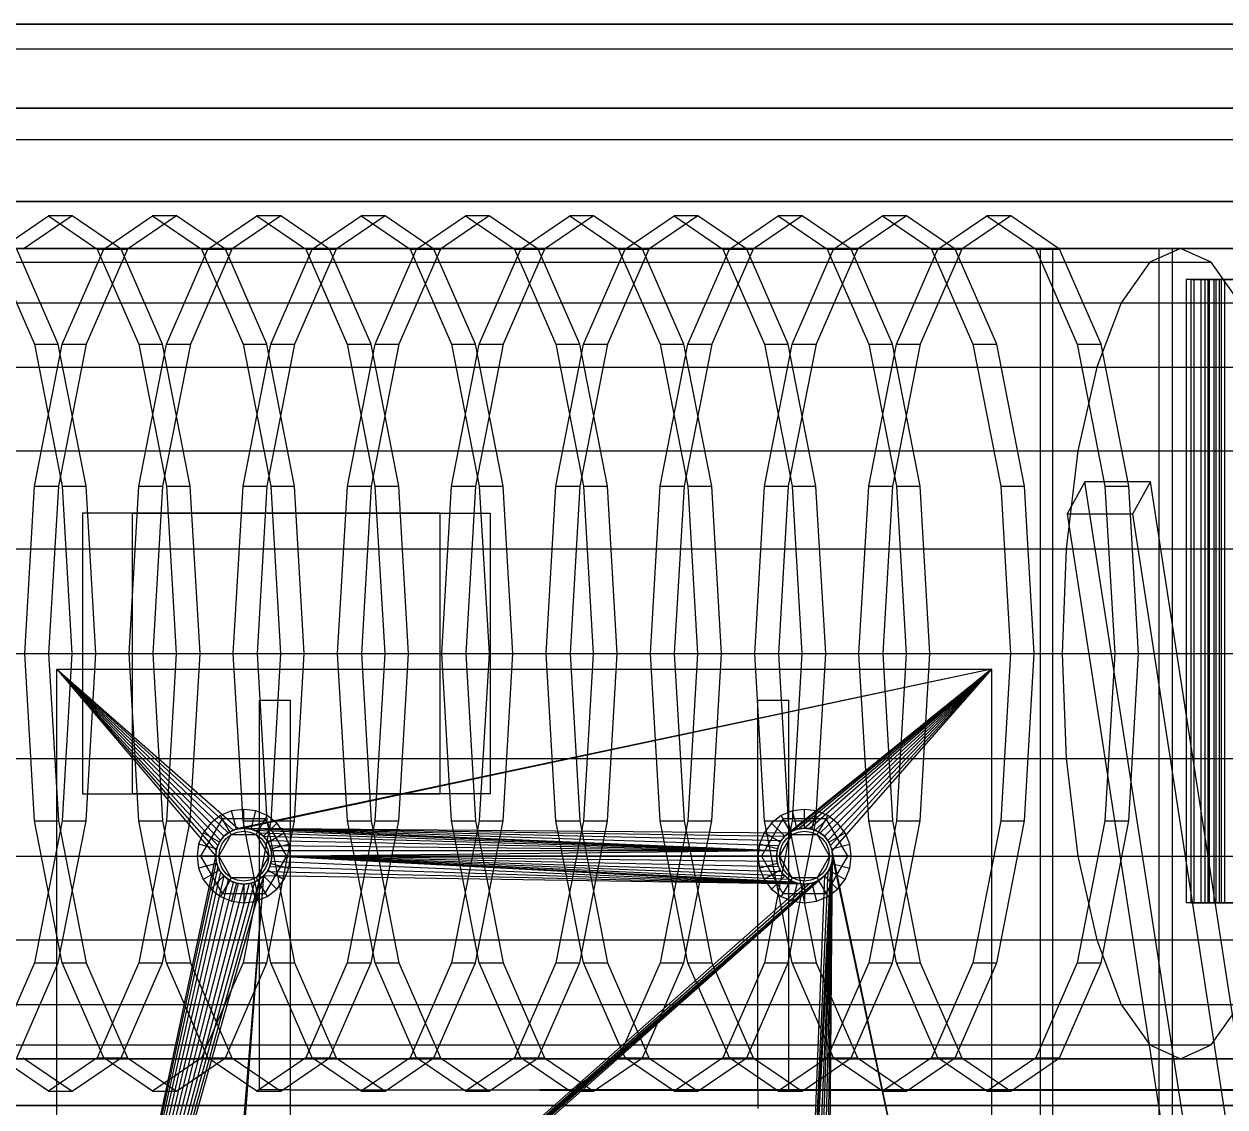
# Model space of a CAD drawing. Header units: millimetres. Extents: x -191664 to 191490, y -197311 to 10263.
# Drawn here: x 24542.7 to 24928.1, y -17515.5 to -17168 of the extents above; entities that cross this region are included whole.
import ezdxf

# ---------------------------------------------------------------- set-up
doc = ezdxf.new("R2010")
doc.units = ezdxf.units.MM
for name, color, linetype, lineweight in [('COTAS_O', 1, 'Continuous', 0), ('COTAS_USUARIO', 1, 'Continuous', 0), ('superior_briquetadora', 7, 'Continuous', 0), ('superior_C02', 7, 'Continuous', 0)]:
    doc.layers.add(name, color=color, linetype=linetype, lineweight=lineweight)
doc.dimstyles.new('PLANTA_100', dxfattribs={"dimtxt": 250, "dimasz": 150, "dimexe": 150, "dimexo": 80, "dimgap": 100, "dimtad": 1, "dimtih": 1, "dimtoh": 1, "dimdec": 1, "dimdsep": 46, "dimcen": 0.09, "dimclrd": 1, "dimclre": 1, "dimclrt": 1, "dimadec": 0, "dimazin": 0, "dimtfac": 1, "dimtdec": 4, "dimtofl": 0, "dimtmove": 0, "dimatfit": 3, "dimfxl": 1, "dimtolj": 1, "dimtzin": 0, "dimarcsym": 0})

# ---------------------------------------------------------------- blocks, each defined once
blk = doc.blocks.new('*D36')
at = {"layer": 'COTAS_O', "color": 1, "lineweight": -2, "transparency": 16777216}
for p, q in [((24708.19, -17510), (25578.19, -17510)), ((25428.19, -19330), (25428.19, -17660)), ((24708.19, -19480), (25578.19, -19480))]:
    blk.add_line(p, q, dxfattribs=at)
at = {"layer": 'COTAS_O', "color": 1, "transparency": 16777216}
for points in [[(25403.19, -17660), (25453.19, -17660), (25428.19, -17510)], [(25403.19, -19330), (25453.19, -19330), (25428.19, -19480)]]:
    blk.add_solid(points, dxfattribs=at)
at = {"layer": 'Defpoints', "color": 0, "transparency": 16777216}
for p in [(24628.19, -17510), (25428.19, -17510), (24628.19, -19480)]:
    blk.add_point(p, dxfattribs=at)
blk = doc.blocks.new('*D102')
at = {"layer": 'COTAS_USUARIO', "color": 1, "lineweight": -2, "transparency": 16777216}
for p, q in [((24128.19, -17650), (24128.19, -17500)), ((25248.19, -17800), (23978.19, -17800)), ((25248.19, -18160), (23978.19, -18160)), ((24128.19, -18310), (24128.19, -18460))]:
    blk.add_line(p, q, dxfattribs=at)
at = {"layer": 'COTAS_USUARIO', "color": 1, "transparency": 16777216}
for points in [[(24103.19, -17650), (24153.19, -17650), (24128.19, -17800)], [(24103.19, -18310), (24153.19, -18310), (24128.19, -18160)]]:
    blk.add_solid(points, dxfattribs=at)
at = {"layer": 'Defpoints', "color": 0, "transparency": 16777216}
for p in [(24128.19, -17800), (25328.19, -17800), (25328.19, -18160)]:
    blk.add_point(p, dxfattribs=at)

msp = doc.modelspace()

# ---------------------------------------------------------------- linework, layer by layer
at = {"layer": 'superior_briquetadora', "color": 9, "true_color": 0xb9c3c2}
for p, q in [((24915.72, -17250), (24915.72, -17450)), ((24920.43, -17250), (24915.72, -17250)), ((24917.22, -17250), (24917.22, -17450)), ((24921.72, -17250), (24917.22, -17250)), ((24917.22, -17250), (24918.19, -17250)), ((24918.19, -17250), (24918.19, -17450)), ((24918.19, -17250), (24923.07, -17250)), ((24920.43, -17250), (24920.43, -17450)), ((24925.16, -17250), (24920.43, -17250)), ((24921.72, -17250), (24921.72, -17450)), ((24926.24, -17250), (24921.72, -17250)), ((24922.68, -17250), (24922.68, -17450)), ((24926.92, -17250), (24922.68, -17250)), ((24922.68, -17250), (24924.6, -17250)), ((24923.07, -17250), (24923.07, -17450)), ((24923.07, -17250), (24927.95, -17250)), ((24924.6, -17250), (24924.6, -17450)), ((24924.6, -17250), (24929.62, -17250)), ((24925.16, -17250), (24925.16, -17450)), ((24929.88, -17250), (24925.16, -17250)), ((24926.24, -17250), (24926.24, -17450)), ((24930.79, -17250), (24926.24, -17250)), ((24926.92, -17250), (24926.92, -17450)), ((24931.2, -17250), (24926.92, -17250)), ((24927.95, -17250), (24927.95, -17450)), ((24927.95, -17250), (24932.81, -17250)), ((24920.43, -17450), (24915.72, -17450)), ((24921.72, -17450), (24917.22, -17450)), ((24917.22, -17450), (24918.19, -17450)), ((24918.19, -17450), (24923.07, -17450)), ((24925.16, -17450), (24920.43, -17450)), ((24926.24, -17450), (24921.72, -17450)), ((24926.92, -17450), (24922.68, -17450)), ((24922.68, -17450), (24924.6, -17450)), ((24923.07, -17450), (24927.95, -17450)), ((24924.6, -17450), (24929.62, -17450)), ((24929.88, -17450), (24925.16, -17450)), ((24930.79, -17450), (24926.24, -17450)), ((24931.2, -17450), (24926.92, -17450)), ((24927.95, -17450), (24932.81, -17450))]:
    msp.add_line(p, q, dxfattribs=at)
at = {"layer": 'superior_briquetadora', "color": 252, "true_color": 0x82929a}
for p, q in [((24553.19, -17675), (24553.19, -17375)), ((24553.19, -17375), (24604.19, -17435)), ((24553.19, -17375), (24604.36, -17433.24)), ((24553.19, -17375), (24604.87, -17431.56)), ((24553.19, -17375), (24605.7, -17430)), ((24553.19, -17375), (24606.82, -17428.64)), ((24553.19, -17375), (24608.19, -17427.52)), ((24553.19, -17375), (24609.74, -17426.69)), ((24553.19, -17375), (24611.43, -17426.17)), ((24553.19, -17375), (24853.19, -17375)), ((24853.19, -17375), (24611.43, -17426.17)), ((24853.19, -17375), (24613.19, -17426)), ((24853.19, -17375), (24788.19, -17427.52)), ((24853.19, -17375), (24789.74, -17426.69)), ((24853.19, -17375), (24791.43, -17426.17)), ((24853.19, -17375), (24793.19, -17426)), ((24853.19, -17375), (24794.94, -17426.17)), ((24853.19, -17375), (24796.63, -17426.69)), ((24853.19, -17375), (24798.19, -17427.52)), ((24853.19, -17375), (24799.55, -17428.64)), ((24853.19, -17375), (24800.67, -17430)), ((24853.19, -17375), (24801.5, -17431.56)), ((24853.19, -17375), (24802.01, -17433.24)), ((24853.19, -17375), (24853.19, -17675)), ((24608.19, -17427.52), (24606.82, -17428.64)), ((24609.74, -17426.69), (24608.19, -17427.52)), ((24611.43, -17426.17), (24609.74, -17426.69)), ((24613.19, -17426), (24611.43, -17426.17)), ((24614.94, -17426.17), (24613.19, -17426)), ((24613.19, -17426), (24784.36, -17433.24)), ((24613.19, -17426), (24784.87, -17431.56)), ((24613.19, -17426), (24785.7, -17430)), ((24613.19, -17426), (24786.82, -17428.64)), ((24613.19, -17426), (24788.19, -17427.52)), ((24616.63, -17426.69), (24614.94, -17426.17)), ((24614.94, -17426.17), (24784.36, -17433.24)), ((24618.19, -17427.52), (24616.63, -17426.69)), ((24616.63, -17426.69), (24784.36, -17433.24)), ((24619.55, -17428.64), (24618.19, -17427.52)), ((24618.19, -17427.52), (24784.36, -17433.24)), ((24788.19, -17427.52), (24786.82, -17428.64)), ((24789.74, -17426.69), (24788.19, -17427.52)), ((24791.43, -17426.17), (24789.74, -17426.69)), ((24793.19, -17426), (24791.43, -17426.17)), ((24794.94, -17426.17), (24793.19, -17426)), ((24796.63, -17426.69), (24794.94, -17426.17)), ((24798.19, -17427.52), (24796.63, -17426.69)), ((24799.55, -17428.64), (24798.19, -17427.52)), ((24604.87, -17431.56), (24604.36, -17433.24)), ((24605.7, -17430), (24604.87, -17431.56)), ((24606.82, -17428.64), (24605.7, -17430)), ((24620.67, -17430), (24619.55, -17428.64)), ((24619.55, -17428.64), (24784.36, -17433.24)), ((24621.5, -17431.56), (24620.67, -17430)), ((24620.67, -17430), (24784.36, -17433.24)), ((24622.01, -17433.24), (24621.5, -17431.56)), ((24621.5, -17431.56), (24784.36, -17433.24)), ((24784.87, -17431.56), (24784.36, -17433.24)), ((24785.7, -17430), (24784.87, -17431.56)), ((24786.82, -17428.64), (24785.7, -17430)), ((24800.67, -17430), (24799.55, -17428.64)), ((24801.5, -17431.56), (24800.67, -17430)), ((24802.01, -17433.24), (24801.5, -17431.56)), ((24553.19, -17675), (24604.19, -17435)), ((24604.36, -17433.24), (24604.19, -17435)), ((24604.19, -17435), (24604.36, -17436.76)), ((24622.19, -17435), (24622.01, -17433.24)), ((24622.01, -17433.24), (24784.36, -17433.24)), ((24622.01, -17436.76), (24622.19, -17435)), ((24622.19, -17435), (24784.36, -17433.24)), ((24784.19, -17435), (24622.19, -17435)), ((24784.36, -17436.76), (24622.19, -17435)), ((24784.87, -17438.44), (24622.19, -17435)), ((24785.7, -17440), (24622.19, -17435)), ((24786.82, -17441.36), (24622.19, -17435)), ((24788.19, -17442.48), (24622.19, -17435)), ((24789.74, -17443.31), (24622.19, -17435)), ((24791.43, -17443.83), (24622.19, -17435)), ((24793.19, -17444), (24622.19, -17435)), ((24784.36, -17433.24), (24784.19, -17435)), ((24784.19, -17435), (24784.36, -17436.76)), ((24802.19, -17435), (24793.19, -17606)), ((24802.19, -17435), (24794.94, -17606.17)), ((24796.63, -17606.69), (24802.19, -17435)), ((24798.19, -17607.52), (24802.19, -17435)), ((24799.55, -17608.64), (24802.19, -17435)), ((24800.67, -17610), (24802.19, -17435)), ((24853.19, -17675), (24802.01, -17433.24)), ((24802.19, -17435), (24802.01, -17433.24)), ((24802.01, -17436.76), (24802.19, -17435)), ((24853.19, -17675), (24802.19, -17435)), ((24604.36, -17436.76), (24553.19, -17675)), ((24604.87, -17438.44), (24553.19, -17675)), ((24604.36, -17436.76), (24604.87, -17438.44)), ((24604.87, -17438.44), (24605.7, -17440)), ((24620.67, -17440), (24621.5, -17438.44)), ((24621.5, -17438.44), (24622.01, -17436.76)), ((24793.19, -17444), (24621.5, -17438.44)), ((24793.19, -17444), (24622.01, -17436.76)), ((24784.36, -17436.76), (24784.87, -17438.44)), ((24784.87, -17438.44), (24785.7, -17440)), ((24802.01, -17436.76), (24793.19, -17606)), ((24801.5, -17438.44), (24793.19, -17606)), ((24800.67, -17440), (24801.5, -17438.44)), ((24801.5, -17438.44), (24802.01, -17436.76)), ((24605.7, -17440), (24553.19, -17675)), ((24606.82, -17441.36), (24553.19, -17675)), ((24619.55, -17441.36), (24553.19, -17675)), ((24608.19, -17442.48), (24553.19, -17675)), ((24618.19, -17442.48), (24553.19, -17675)), ((24609.74, -17443.31), (24553.19, -17675)), ((24616.63, -17443.31), (24553.19, -17675)), ((24605.7, -17440), (24606.82, -17441.36)), ((24619.55, -17441.36), (24605.7, -17610)), ((24606.82, -17441.36), (24608.19, -17442.48)), ((24619.55, -17441.36), (24606.82, -17608.64)), ((24799.55, -17441.36), (24606.82, -17608.64)), ((24798.19, -17442.48), (24606.82, -17608.64)), ((24796.63, -17443.31), (24606.82, -17608.64)), ((24799.55, -17441.36), (24608.19, -17607.52)), ((24608.19, -17442.48), (24609.74, -17443.31)), ((24799.55, -17441.36), (24609.74, -17606.69)), ((24609.74, -17443.31), (24611.43, -17443.83)), ((24799.55, -17441.36), (24611.43, -17606.17)), ((24799.55, -17441.36), (24613.19, -17606)), ((24614.94, -17443.83), (24616.63, -17443.31)), ((24616.63, -17443.31), (24618.19, -17442.48)), ((24618.19, -17442.48), (24619.55, -17441.36)), ((24619.55, -17441.36), (24620.67, -17440)), ((24793.19, -17444), (24619.55, -17441.36)), ((24793.19, -17444), (24620.67, -17440)), ((24785.7, -17440), (24786.82, -17441.36)), ((24786.82, -17441.36), (24788.19, -17442.48)), ((24788.19, -17442.48), (24789.74, -17443.31)), ((24789.74, -17443.31), (24791.43, -17443.83)), ((24800.67, -17440), (24793.19, -17606)), ((24799.55, -17441.36), (24793.19, -17606)), ((24794.94, -17443.83), (24796.63, -17443.31)), ((24796.63, -17443.31), (24798.19, -17442.48)), ((24798.19, -17442.48), (24799.55, -17441.36)), ((24799.55, -17441.36), (24800.67, -17440)), ((24611.43, -17443.83), (24553.19, -17675)), ((24614.94, -17443.83), (24553.19, -17675)), ((24613.19, -17444), (24553.19, -17675)), ((24794.94, -17443.83), (24606.82, -17608.64)), ((24793.19, -17444), (24606.82, -17608.64)), ((24611.43, -17443.83), (24613.19, -17444)), ((24613.19, -17444), (24614.94, -17443.83)), ((24791.43, -17443.83), (24793.19, -17444)), ((24793.19, -17444), (24794.94, -17443.83))]:
    msp.add_line(p, q, dxfattribs=at)
at = {"layer": 'superior_briquetadora', "color": 8, "true_color": 0x71848d}
for p, q in [((24618.19, -17510), (24618.19, -17385)), ((24618.19, -17385), (24628.19, -17385)), ((24628.19, -17510), (24628.19, -17385)), ((24778.19, -17510), (24778.19, -17385)), ((24778.19, -17385), (24788.19, -17385)), ((24788.19, -17510), (24788.19, -17385)), ((24628.19, -17510), (24618.19, -17510)), ((24788.19, -17510), (24778.19, -17510))]:
    msp.add_line(p, q, dxfattribs=at)
at = {"layer": 'superior_briquetadora', "color": 252, "true_color": 0x8ba19a}
for p, q in [((24613.19, -17420), (24609.3, -17420.51)), ((24617.07, -17420.51), (24613.19, -17420)), ((24613.19, -17426), (24613.19, -17420)), ((24793.19, -17420), (24789.3, -17420.51)), ((24797.07, -17420.51), (24793.19, -17420)), ((24793.19, -17426), (24793.19, -17420)), ((24606.26, -17423.01), (24599.34, -17435)), ((24605.69, -17422.01), (24602.58, -17424.39)), ((24609.3, -17420.51), (24605.69, -17422.01)), ((24608.69, -17427.21), (24605.69, -17422.01)), ((24620.11, -17423.01), (24606.26, -17423.01)), ((24609.19, -17428.07), (24606.26, -17423.01)), ((24610.86, -17426.31), (24609.3, -17420.51)), ((24615.52, -17426.31), (24617.07, -17420.51)), ((24620.69, -17422.01), (24617.07, -17420.51)), ((24617.19, -17428.07), (24620.11, -17423.01)), ((24617.69, -17427.21), (24620.69, -17422.01)), ((24627.04, -17435), (24620.11, -17423.01)), ((24623.79, -17424.39), (24620.69, -17422.01)), ((24786.26, -17423.01), (24779.34, -17435)), ((24785.69, -17422.01), (24782.58, -17424.39)), ((24789.3, -17420.51), (24785.69, -17422.01)), ((24788.69, -17427.21), (24785.69, -17422.01)), ((24800.11, -17423.01), (24786.26, -17423.01)), ((24789.19, -17428.07), (24786.26, -17423.01)), ((24790.86, -17426.31), (24789.3, -17420.51)), ((24795.52, -17426.31), (24797.07, -17420.51)), ((24800.69, -17422.01), (24797.07, -17420.51)), ((24797.19, -17428.07), (24800.11, -17423.01)), ((24797.69, -17427.21), (24800.69, -17422.01)), ((24807.04, -17435), (24800.11, -17423.01)), ((24803.79, -17424.39), (24800.69, -17422.01)), ((24600.2, -17427.5), (24598.7, -17431.12)), ((24602.58, -17424.39), (24600.2, -17427.5)), ((24605.39, -17430.5), (24600.2, -17427.5)), ((24606.82, -17428.64), (24602.58, -17424.39)), ((24606.82, -17428.64), (24608.69, -17427.21)), ((24608.69, -17427.21), (24610.86, -17426.31)), ((24610.86, -17426.31), (24613.19, -17426)), ((24613.19, -17426), (24615.52, -17426.31)), ((24615.52, -17426.31), (24617.69, -17427.21)), ((24617.69, -17427.21), (24619.55, -17428.64)), ((24619.55, -17428.64), (24623.79, -17424.39)), ((24620.98, -17430.5), (24626.18, -17427.5)), ((24626.18, -17427.5), (24623.79, -17424.39)), ((24627.68, -17431.12), (24626.18, -17427.5)), ((24780.2, -17427.5), (24778.7, -17431.12)), ((24782.58, -17424.39), (24780.2, -17427.5)), ((24785.39, -17430.5), (24780.2, -17427.5)), ((24786.82, -17428.64), (24782.58, -17424.39)), ((24786.82, -17428.64), (24788.69, -17427.21)), ((24788.69, -17427.21), (24790.86, -17426.31)), ((24790.86, -17426.31), (24793.19, -17426)), ((24793.19, -17426), (24795.52, -17426.31)), ((24795.52, -17426.31), (24797.69, -17427.21)), ((24797.69, -17427.21), (24799.55, -17428.64)), ((24799.55, -17428.64), (24803.79, -17424.39)), ((24800.98, -17430.5), (24806.18, -17427.5)), ((24806.18, -17427.5), (24803.79, -17424.39)), ((24807.68, -17431.12), (24806.18, -17427.5)), ((24598.7, -17431.12), (24598.19, -17435)), ((24604.49, -17432.67), (24598.7, -17431.12)), ((24604.49, -17432.67), (24605.39, -17430.5)), ((24605.19, -17435), (24609.19, -17428.07)), ((24605.39, -17430.5), (24606.82, -17428.64)), ((24609.19, -17428.07), (24617.19, -17428.07)), ((24617.19, -17428.07), (24621.19, -17435)), ((24619.55, -17428.64), (24620.98, -17430.5)), ((24620.98, -17430.5), (24621.88, -17432.67)), ((24621.88, -17432.67), (24627.68, -17431.12)), ((24628.19, -17435), (24627.68, -17431.12)), ((24778.7, -17431.12), (24778.19, -17435)), ((24784.49, -17432.67), (24778.7, -17431.12)), ((24784.49, -17432.67), (24785.39, -17430.5)), ((24785.19, -17435), (24789.19, -17428.07)), ((24785.39, -17430.5), (24786.82, -17428.64)), ((24789.19, -17428.07), (24797.19, -17428.07)), ((24797.19, -17428.07), (24801.19, -17435)), ((24799.55, -17428.64), (24800.98, -17430.5)), ((24800.98, -17430.5), (24801.88, -17432.67)), ((24801.88, -17432.67), (24807.68, -17431.12)), ((24808.19, -17435), (24807.68, -17431.12)), ((24604.19, -17435), (24598.19, -17435)), ((24598.19, -17435), (24598.7, -17438.88)), ((24605.19, -17435), (24599.34, -17435)), ((24599.34, -17435), (24606.26, -17446.99)), ((24604.19, -17435), (24604.49, -17432.67)), ((24604.49, -17437.33), (24604.19, -17435)), ((24609.19, -17441.93), (24605.19, -17435)), ((24621.19, -17435), (24617.19, -17441.93)), ((24620.11, -17446.99), (24627.04, -17435)), ((24627.04, -17435), (24621.19, -17435)), ((24621.88, -17432.67), (24622.19, -17435)), ((24622.19, -17435), (24621.88, -17437.33)), ((24628.19, -17435), (24622.19, -17435)), ((24627.68, -17438.88), (24628.19, -17435)), ((24784.19, -17435), (24778.19, -17435)), ((24778.19, -17435), (24778.7, -17438.88)), ((24785.19, -17435), (24779.34, -17435)), ((24779.34, -17435), (24786.26, -17446.99)), ((24784.19, -17435), (24784.49, -17432.67)), ((24784.49, -17437.33), (24784.19, -17435)), ((24789.19, -17441.93), (24785.19, -17435)), ((24801.19, -17435), (24797.19, -17441.93)), ((24800.11, -17446.99), (24807.04, -17435)), ((24807.04, -17435), (24801.19, -17435)), ((24801.88, -17432.67), (24802.19, -17435)), ((24802.19, -17435), (24801.88, -17437.33)), ((24808.19, -17435), (24802.19, -17435)), ((24807.68, -17438.88), (24808.19, -17435)), ((24604.49, -17437.33), (24598.7, -17438.88)), ((24598.7, -17438.88), (24600.2, -17442.5)), ((24605.39, -17439.5), (24600.2, -17442.5)), ((24605.39, -17439.5), (24604.49, -17437.33)), ((24606.82, -17441.36), (24605.39, -17439.5)), ((24620.98, -17439.5), (24619.55, -17441.36)), ((24621.88, -17437.33), (24620.98, -17439.5)), ((24620.98, -17439.5), (24626.18, -17442.5)), ((24621.88, -17437.33), (24627.68, -17438.88)), ((24626.18, -17442.5), (24627.68, -17438.88)), ((24784.49, -17437.33), (24778.7, -17438.88)), ((24778.7, -17438.88), (24780.2, -17442.5)), ((24785.39, -17439.5), (24780.2, -17442.5)), ((24785.39, -17439.5), (24784.49, -17437.33)), ((24786.82, -17441.36), (24785.39, -17439.5)), ((24800.98, -17439.5), (24799.55, -17441.36)), ((24801.88, -17437.33), (24800.98, -17439.5)), ((24800.98, -17439.5), (24806.18, -17442.5)), ((24801.88, -17437.33), (24807.68, -17438.88)), ((24806.18, -17442.5), (24807.68, -17438.88)), ((24600.2, -17442.5), (24602.58, -17445.61)), ((24606.82, -17441.36), (24602.58, -17445.61)), ((24608.69, -17442.79), (24605.69, -17447.99)), ((24609.19, -17441.93), (24606.26, -17446.99)), ((24608.69, -17442.79), (24606.82, -17441.36)), ((24610.86, -17443.69), (24608.69, -17442.79)), ((24617.19, -17441.93), (24609.19, -17441.93)), ((24617.69, -17442.79), (24615.52, -17443.69)), ((24617.19, -17441.93), (24620.11, -17446.99)), ((24619.55, -17441.36), (24617.69, -17442.79)), ((24617.69, -17442.79), (24620.69, -17447.99)), ((24619.55, -17441.36), (24623.79, -17445.61)), ((24623.79, -17445.61), (24626.18, -17442.5)), ((24780.2, -17442.5), (24782.58, -17445.61)), ((24786.82, -17441.36), (24782.58, -17445.61)), ((24788.69, -17442.79), (24785.69, -17447.99)), ((24789.19, -17441.93), (24786.26, -17446.99)), ((24788.69, -17442.79), (24786.82, -17441.36)), ((24790.86, -17443.69), (24788.69, -17442.79)), ((24797.19, -17441.93), (24789.19, -17441.93)), ((24797.69, -17442.79), (24795.52, -17443.69)), ((24797.19, -17441.93), (24800.11, -17446.99)), ((24799.55, -17441.36), (24797.69, -17442.79)), ((24797.69, -17442.79), (24800.69, -17447.99)), ((24799.55, -17441.36), (24803.79, -17445.61)), ((24803.79, -17445.61), (24806.18, -17442.5)), ((24602.58, -17445.61), (24605.69, -17447.99)), ((24606.26, -17446.99), (24620.11, -17446.99)), ((24610.86, -17443.69), (24609.3, -17449.49)), ((24613.19, -17444), (24610.86, -17443.69)), ((24615.52, -17443.69), (24613.19, -17444)), ((24613.19, -17444), (24613.19, -17450)), ((24615.52, -17443.69), (24617.07, -17449.49)), ((24620.69, -17447.99), (24623.79, -17445.61)), ((24782.58, -17445.61), (24785.69, -17447.99)), ((24786.26, -17446.99), (24800.11, -17446.99)), ((24790.86, -17443.69), (24789.3, -17449.49)), ((24793.19, -17444), (24790.86, -17443.69)), ((24795.52, -17443.69), (24793.19, -17444)), ((24793.19, -17444), (24793.19, -17450)), ((24795.52, -17443.69), (24797.07, -17449.49)), ((24800.69, -17447.99), (24803.79, -17445.61)), ((24605.69, -17447.99), (24609.3, -17449.49)), ((24609.3, -17449.49), (24613.19, -17450)), ((24613.19, -17450), (24617.07, -17449.49)), ((24617.07, -17449.49), (24620.69, -17447.99)), ((24785.69, -17447.99), (24789.3, -17449.49)), ((24789.3, -17449.49), (24793.19, -17450)), ((24793.19, -17450), (24797.07, -17449.49)), ((24797.07, -17449.49), (24800.69, -17447.99))]:
    msp.add_line(p, q, dxfattribs=at)
at = {"layer": 'superior_briquetadora', "color": 9, "true_color": 0xaeb9be}
for p, q in [((24609.19, -17428.07), (24611.12, -17427.27)), ((24611.12, -17427.27), (24613.19, -17427)), ((24613.19, -17427), (24615.26, -17427.27)), ((24615.26, -17427.27), (24617.19, -17428.07)), ((24789.19, -17428.07), (24791.12, -17427.27)), ((24791.12, -17427.27), (24793.19, -17427)), ((24793.19, -17427), (24795.26, -17427.27)), ((24795.26, -17427.27), (24797.19, -17428.07)), ((24605.46, -17432.93), (24606.26, -17431)), ((24606.26, -17431), (24607.53, -17429.34)), ((24607.53, -17429.34), (24609.19, -17428.07)), ((24617.19, -17428.07), (24618.84, -17429.34)), ((24618.84, -17429.34), (24620.11, -17431)), ((24620.11, -17431), (24620.91, -17432.93)), ((24785.46, -17432.93), (24786.26, -17431)), ((24786.26, -17431), (24787.53, -17429.34)), ((24787.53, -17429.34), (24789.19, -17428.07)), ((24797.19, -17428.07), (24798.84, -17429.34)), ((24798.84, -17429.34), (24800.11, -17431)), ((24800.11, -17431), (24800.91, -17432.93)), ((24605.19, -17435), (24605.46, -17432.93)), ((24605.46, -17437.07), (24605.19, -17435)), ((24620.91, -17432.93), (24621.19, -17435)), ((24621.19, -17435), (24620.91, -17437.07)), ((24785.19, -17435), (24785.46, -17432.93)), ((24785.46, -17437.07), (24785.19, -17435)), ((24800.91, -17432.93), (24801.19, -17435)), ((24801.19, -17435), (24800.91, -17437.07)), ((24606.26, -17439), (24605.46, -17437.07)), ((24607.53, -17440.66), (24606.26, -17439)), ((24620.11, -17439), (24618.84, -17440.66)), ((24620.91, -17437.07), (24620.11, -17439)), ((24786.26, -17439), (24785.46, -17437.07)), ((24787.53, -17440.66), (24786.26, -17439)), ((24800.11, -17439), (24798.84, -17440.66)), ((24800.91, -17437.07), (24800.11, -17439)), ((24609.19, -17441.93), (24607.53, -17440.66)), ((24611.12, -17442.73), (24609.19, -17441.93)), ((24613.19, -17443), (24611.12, -17442.73)), ((24615.26, -17442.73), (24613.19, -17443)), ((24617.19, -17441.93), (24615.26, -17442.73)), ((24618.84, -17440.66), (24617.19, -17441.93)), ((24789.19, -17441.93), (24787.53, -17440.66)), ((24791.12, -17442.73), (24789.19, -17441.93)), ((24793.19, -17443), (24791.12, -17442.73)), ((24795.26, -17442.73), (24793.19, -17443)), ((24797.19, -17441.93), (24795.26, -17442.73)), ((24798.84, -17440.66), (24797.19, -17441.93))]:
    msp.add_line(p, q, dxfattribs=at)
at = {"layer": 'superior_briquetadora', "color": 8, "true_color": 0x657a85}
for p, q in [((24628.19, -17516), (24628.19, -17510)), ((24628.19, -17510), (24778.19, -17510)), ((24778.19, -17510), (24778.19, -17516))]:
    msp.add_line(p, q, dxfattribs=at)
at = {"layer": 'superior_briquetadora', "color": 251, "true_color": 0x53616b}
for p, q in [((24628.19, -17660), (24628.19, -17510)), ((24628.19, -17510), (26828.19, -17510))]:
    msp.add_line(p, q, dxfattribs=at)
at = {"layer": 'superior_C02', "color": 33, "true_color": 0xb6a256}
for p, q in [((24350.1, -17168), (25349.1, -17168)), ((25367.28, -17168), (24368.28, -17168)), ((24350.1, -17176), (25349.1, -17176)), ((24368.28, -17176), (25367.28, -17176))]:
    msp.add_line(p, q, dxfattribs=at)
at = {"layer": 'superior_C02', "color": 9, "true_color": 0xbac6cb}
for p, q in [((24351.24, -17195), (25345.18, -17195)), ((25345.94, -17195), (24352, -17195)), ((24361.86, -17195), (25362.72, -17195)), ((25363, -17195), (24362.14, -17195)), ((24351.24, -17205), (25345.18, -17205)), ((24352, -17205), (25345.94, -17205)), ((24361.86, -17205), (25362.72, -17205)), ((24362.14, -17205), (25363, -17205))]:
    msp.add_line(p, q, dxfattribs=at)
at = {"layer": 'superior_C02', "color": 139, "true_color": 0x354b57}
for p, q in [((25000.35, -17225), (24273.53, -17225)), ((24276.45, -17225), (25003.27, -17225)), ((24970.99, -17240), (24473.69, -17240)), ((24483.92, -17240), (24981.22, -17240)), ((24907.05, -17240), (24868.8, -17240)), ((24868.8, -17240), (24868.8, -17585)), ((24872.89, -17240), (24868.8, -17240)), ((24872.89, -17585), (24872.89, -17240)), ((24872.89, -17240), (24911.14, -17240)), ((24907.05, -17585), (24907.05, -17240)), ((24907.05, -17240), (24911.14, -17240)), ((24911.14, -17240), (24911.14, -17585)), ((24883.17, -17314.86), (24877.48, -17325.14)), ((24904.21, -17314.86), (24883.17, -17314.86)), ((24921.75, -17564.86), (24883.17, -17314.86)), ((24898.52, -17325.14), (24904.21, -17314.86)), ((24942.79, -17564.86), (24904.21, -17314.86)), ((24877.48, -17325.14), (24898.52, -17325.14)), ((24877.48, -17325.14), (24916.06, -17575.14)), ((24937.1, -17575.14), (24898.52, -17325.14)), ((24473.69, -17500), (24970.99, -17500)), ((24981.22, -17500), (24483.92, -17500)), ((24273.53, -17515), (25000.35, -17515)), ((25003.27, -17515), (24276.45, -17515))]:
    msp.add_line(p, q, dxfattribs=at)
at = {"layer": 'superior_C02', "color": 147, "true_color": 0x1f7180}
for p, q in [((24534.76, -17240.29), (24550.46, -17229.6)), ((24558.11, -17229.6), (24542.41, -17240.29)), ((24550.46, -17229.6), (24566.16, -17240.29)), ((24558.11, -17229.6), (24550.46, -17229.6)), ((24573.81, -17240.29), (24558.11, -17229.6)), ((24568.23, -17240.29), (24583.93, -17229.6)), ((24591.58, -17229.6), (24575.88, -17240.29)), ((24583.93, -17229.6), (24599.64, -17240.29)), ((24591.58, -17229.6), (24583.93, -17229.6)), ((24607.29, -17240.29), (24591.58, -17229.6)), ((24601.7, -17240.29), (24617.4, -17229.6)), ((24625.06, -17229.6), (24609.35, -17240.29)), ((24617.4, -17229.6), (24633.11, -17240.29)), ((24625.06, -17229.6), (24617.4, -17229.6)), ((24640.76, -17240.29), (24625.06, -17229.6)), ((24635.17, -17240.29), (24650.88, -17229.6)), ((24658.53, -17229.6), (24642.82, -17240.29)), ((24650.88, -17229.6), (24666.58, -17240.29)), ((24658.53, -17229.6), (24650.88, -17229.6)), ((24674.23, -17240.29), (24658.53, -17229.6)), ((24668.64, -17240.29), (24684.35, -17229.6)), ((24692, -17229.6), (24676.3, -17240.29)), ((24684.35, -17229.6), (24700.05, -17240.29)), ((24692, -17229.6), (24684.35, -17229.6)), ((24707.7, -17240.29), (24692, -17229.6)), ((24702.12, -17240.29), (24717.82, -17229.6)), ((24725.47, -17229.6), (24709.77, -17240.29)), ((24717.82, -17229.6), (24733.52, -17240.29)), ((24725.47, -17229.6), (24717.82, -17229.6)), ((24741.17, -17240.29), (24725.47, -17229.6)), ((24735.59, -17240.29), (24751.29, -17229.6)), ((24758.94, -17229.6), (24743.24, -17240.29)), ((24751.29, -17229.6), (24766.99, -17240.29)), ((24758.94, -17229.6), (24751.29, -17229.6)), ((24774.65, -17240.29), (24758.94, -17229.6)), ((24769.06, -17240.29), (24784.76, -17229.6)), ((24792.41, -17229.6), (24776.71, -17240.29)), ((24784.76, -17229.6), (24800.47, -17240.29)), ((24792.41, -17229.6), (24784.76, -17229.6)), ((24808.12, -17240.29), (24792.41, -17229.6)), ((24802.53, -17240.29), (24818.24, -17229.6)), ((24825.89, -17229.6), (24810.18, -17240.29)), ((24818.24, -17229.6), (24833.94, -17240.29)), ((24825.89, -17229.6), (24818.24, -17229.6)), ((24841.59, -17240.29), (24825.89, -17229.6)), ((24836, -17240.29), (24851.71, -17229.6)), ((24859.36, -17229.6), (24843.65, -17240.29)), ((24851.71, -17229.6), (24867.41, -17240.29)), ((24859.36, -17229.6), (24851.71, -17229.6)), ((24875.06, -17240.29), (24859.36, -17229.6)), ((24913.87, -17240), (24454.83, -17240)), ((24532.69, -17240.29), (24546, -17270.72)), ((24553.66, -17270.72), (24540.34, -17240.29)), ((24554.92, -17270.72), (24568.23, -17240.29)), ((24575.88, -17240.29), (24562.57, -17270.72)), ((24566.16, -17240.29), (24579.48, -17270.72)), ((24566.16, -17240.29), (24573.81, -17240.29)), ((24568.23, -17240.29), (24575.88, -17240.29)), ((24587.13, -17270.72), (24573.81, -17240.29)), ((24588.39, -17270.72), (24601.7, -17240.29)), ((24609.35, -17240.29), (24596.04, -17270.72)), ((24599.64, -17240.29), (24612.95, -17270.72)), ((24599.64, -17240.29), (24607.29, -17240.29)), ((24601.7, -17240.29), (24609.35, -17240.29)), ((24620.6, -17270.72), (24607.29, -17240.29)), ((24621.86, -17270.72), (24635.17, -17240.29)), ((24642.82, -17240.29), (24629.51, -17270.72)), ((24633.11, -17240.29), (24646.42, -17270.72)), ((24633.11, -17240.29), (24640.76, -17240.29)), ((24635.17, -17240.29), (24642.82, -17240.29)), ((24654.07, -17270.72), (24640.76, -17240.29)), ((24655.33, -17270.72), (24668.64, -17240.29)), ((24676.3, -17240.29), (24662.98, -17270.72)), ((24666.58, -17240.29), (24679.89, -17270.72)), ((24666.58, -17240.29), (24674.23, -17240.29)), ((24668.64, -17240.29), (24676.3, -17240.29)), ((24687.54, -17270.72), (24674.23, -17240.29)), ((24688.8, -17270.72), (24702.12, -17240.29)), ((24709.77, -17240.29), (24696.46, -17270.72)), ((24700.05, -17240.29), (24713.36, -17270.72)), ((24700.05, -17240.29), (24707.7, -17240.29)), ((24702.12, -17240.29), (24709.77, -17240.29)), ((24721.01, -17270.72), (24707.7, -17240.29)), ((24722.28, -17270.72), (24735.59, -17240.29)), ((24743.24, -17240.29), (24729.93, -17270.72)), ((24733.52, -17240.29), (24746.84, -17270.72)), ((24733.52, -17240.29), (24741.17, -17240.29)), ((24735.59, -17240.29), (24743.24, -17240.29)), ((24754.49, -17270.72), (24741.17, -17240.29)), ((24755.75, -17270.72), (24769.06, -17240.29)), ((24776.71, -17240.29), (24763.4, -17270.72)), ((24766.99, -17240.29), (24780.31, -17270.72)), ((24766.99, -17240.29), (24774.65, -17240.29)), ((24769.06, -17240.29), (24776.71, -17240.29)), ((24787.96, -17270.72), (24774.65, -17240.29)), ((24789.22, -17270.72), (24802.53, -17240.29)), ((24810.18, -17240.29), (24796.87, -17270.72)), ((24800.47, -17240.29), (24813.78, -17270.72)), ((24800.47, -17240.29), (24808.12, -17240.29)), ((24802.53, -17240.29), (24810.18, -17240.29)), ((24821.43, -17270.72), (24808.12, -17240.29)), ((24822.69, -17270.72), (24836, -17240.29)), ((24843.65, -17240.29), (24830.34, -17270.72)), ((24833.94, -17240.29), (24847.25, -17270.72)), ((24833.94, -17240.29), (24841.59, -17240.29)), ((24836, -17240.29), (24843.65, -17240.29)), ((24854.9, -17270.72), (24841.59, -17240.29)), ((24867.41, -17240.29), (24880.72, -17270.72)), ((24867.41, -17240.29), (24875.06, -17240.29)), ((24888.37, -17270.72), (24875.06, -17240.29)), ((24913.87, -17240), (24904.04, -17244.43)), ((24923.7, -17244.43), (24913.87, -17240)), ((24444.99, -17244.43), (24904.04, -17244.43)), ((24464.66, -17244.43), (24923.7, -17244.43)), ((24904.04, -17244.43), (24894.87, -17257.42)), ((24932.87, -17257.42), (24923.7, -17244.43)), ((24435.83, -17257.42), (24894.87, -17257.42)), ((24473.82, -17257.42), (24932.87, -17257.42)), ((24894.87, -17257.42), (24887, -17278.08)), ((24546, -17270.72), (24554.9, -17316.27)), ((24546, -17270.72), (24553.66, -17270.72)), ((24546.02, -17316.27), (24554.92, -17270.72)), ((24562.55, -17316.27), (24553.66, -17270.72)), ((24562.57, -17270.72), (24553.67, -17316.27)), ((24554.92, -17270.72), (24562.57, -17270.72)), ((24579.48, -17270.72), (24588.37, -17316.27)), ((24579.48, -17270.72), (24587.13, -17270.72)), ((24579.49, -17316.27), (24588.39, -17270.72)), ((24596.02, -17316.27), (24587.13, -17270.72)), ((24596.04, -17270.72), (24587.14, -17316.27)), ((24588.39, -17270.72), (24596.04, -17270.72)), ((24612.95, -17270.72), (24621.84, -17316.27)), ((24612.95, -17270.72), (24620.6, -17270.72)), ((24612.97, -17316.27), (24621.86, -17270.72)), ((24629.49, -17316.27), (24620.6, -17270.72)), ((24629.51, -17270.72), (24620.62, -17316.27)), ((24621.86, -17270.72), (24629.51, -17270.72)), ((24646.42, -17270.72), (24655.31, -17316.27)), ((24646.42, -17270.72), (24654.07, -17270.72)), ((24646.44, -17316.27), (24655.33, -17270.72)), ((24662.97, -17316.27), (24654.07, -17270.72)), ((24662.98, -17270.72), (24654.09, -17316.27)), ((24655.33, -17270.72), (24662.98, -17270.72)), ((24679.89, -17270.72), (24688.79, -17316.27)), ((24679.89, -17270.72), (24687.54, -17270.72)), ((24679.91, -17316.27), (24688.8, -17270.72)), ((24696.44, -17316.27), (24687.54, -17270.72)), ((24696.46, -17270.72), (24687.56, -17316.27)), ((24688.8, -17270.72), (24696.46, -17270.72)), ((24713.36, -17270.72), (24722.26, -17316.27)), ((24713.36, -17270.72), (24721.01, -17270.72)), ((24713.38, -17316.27), (24722.28, -17270.72)), ((24729.91, -17316.27), (24721.01, -17270.72)), ((24729.93, -17270.72), (24721.03, -17316.27)), ((24722.28, -17270.72), (24729.93, -17270.72)), ((24746.84, -17270.72), (24755.73, -17316.27)), ((24746.84, -17270.72), (24754.49, -17270.72)), ((24746.85, -17316.27), (24755.75, -17270.72)), ((24763.38, -17316.27), (24754.49, -17270.72)), ((24763.4, -17270.72), (24754.5, -17316.27)), ((24755.75, -17270.72), (24763.4, -17270.72)), ((24780.31, -17270.72), (24789.2, -17316.27)), ((24780.31, -17270.72), (24787.96, -17270.72)), ((24780.32, -17316.27), (24789.22, -17270.72)), ((24796.85, -17316.27), (24787.96, -17270.72)), ((24796.87, -17270.72), (24787.98, -17316.27)), ((24789.22, -17270.72), (24796.87, -17270.72)), ((24813.78, -17270.72), (24822.67, -17316.27)), ((24813.78, -17270.72), (24821.43, -17270.72)), ((24813.8, -17316.27), (24822.69, -17270.72)), ((24830.32, -17316.27), (24821.43, -17270.72)), ((24830.34, -17270.72), (24821.45, -17316.27)), ((24822.69, -17270.72), (24830.34, -17270.72)), ((24847.25, -17270.72), (24856.15, -17316.27)), ((24847.25, -17270.72), (24854.9, -17270.72)), ((24863.8, -17316.27), (24854.9, -17270.72)), ((24880.72, -17270.72), (24889.62, -17316.27)), ((24880.72, -17270.72), (24888.37, -17270.72)), ((24897.27, -17316.27), (24888.37, -17270.72)), ((24427.96, -17278.08), (24887, -17278.08)), ((24481.69, -17278.08), (24940.74, -17278.08)), ((24887, -17278.08), (24880.96, -17305)), ((24421.92, -17305), (24880.96, -17305)), ((24487.73, -17305), (24946.77, -17305)), ((24880.96, -17305), (24877.17, -17336.35)), ((24542.9, -17370), (24546.02, -17316.27)), ((24546.02, -17316.27), (24553.67, -17316.27)), ((24553.67, -17316.27), (24550.55, -17370)), ((24554.9, -17316.27), (24558.02, -17370)), ((24554.9, -17316.27), (24562.55, -17316.27)), ((24565.67, -17370), (24562.55, -17316.27)), ((24576.37, -17370), (24579.49, -17316.27)), ((24579.49, -17316.27), (24587.14, -17316.27)), ((24587.14, -17316.27), (24584.02, -17370)), ((24588.37, -17316.27), (24591.49, -17370)), ((24588.37, -17316.27), (24596.02, -17316.27)), ((24599.15, -17370), (24596.02, -17316.27)), ((24609.84, -17370), (24612.97, -17316.27)), ((24612.97, -17316.27), (24620.62, -17316.27)), ((24620.62, -17316.27), (24617.49, -17370)), ((24621.84, -17316.27), (24624.97, -17370)), ((24621.84, -17316.27), (24629.49, -17316.27)), ((24632.62, -17370), (24629.49, -17316.27)), ((24643.31, -17370), (24646.44, -17316.27)), ((24646.44, -17316.27), (24654.09, -17316.27)), ((24654.09, -17316.27), (24650.96, -17370)), ((24655.31, -17316.27), (24658.44, -17370)), ((24655.31, -17316.27), (24662.97, -17316.27)), ((24666.09, -17370), (24662.97, -17316.27)), ((24676.79, -17370), (24679.91, -17316.27)), ((24679.91, -17316.27), (24687.56, -17316.27)), ((24687.56, -17316.27), (24684.44, -17370)), ((24688.79, -17316.27), (24691.91, -17370)), ((24688.79, -17316.27), (24696.44, -17316.27)), ((24699.56, -17370), (24696.44, -17316.27)), ((24710.26, -17370), (24713.38, -17316.27)), ((24713.38, -17316.27), (24721.03, -17316.27)), ((24721.03, -17316.27), (24717.91, -17370)), ((24722.26, -17316.27), (24725.38, -17370)), ((24722.26, -17316.27), (24729.91, -17316.27)), ((24733.03, -17370), (24729.91, -17316.27)), ((24743.73, -17370), (24746.85, -17316.27)), ((24746.85, -17316.27), (24754.5, -17316.27)), ((24754.5, -17316.27), (24751.38, -17370)), ((24755.73, -17316.27), (24758.85, -17370)), ((24755.73, -17316.27), (24763.38, -17316.27)), ((24766.5, -17370), (24763.38, -17316.27)), ((24777.2, -17370), (24780.32, -17316.27)), ((24780.32, -17316.27), (24787.98, -17316.27)), ((24787.98, -17316.27), (24784.85, -17370)), ((24789.2, -17316.27), (24792.33, -17370)), ((24789.2, -17316.27), (24796.85, -17316.27)), ((24799.98, -17370), (24796.85, -17316.27)), ((24810.67, -17370), (24813.8, -17316.27)), ((24813.8, -17316.27), (24821.45, -17316.27)), ((24821.45, -17316.27), (24818.32, -17370)), ((24822.67, -17316.27), (24825.8, -17370)), ((24822.67, -17316.27), (24830.32, -17316.27)), ((24833.45, -17370), (24830.32, -17316.27)), ((24856.15, -17316.27), (24859.27, -17370)), ((24856.15, -17316.27), (24863.8, -17316.27)), ((24866.92, -17370), (24863.8, -17316.27)), ((24889.62, -17316.27), (24892.74, -17370)), ((24889.62, -17316.27), (24897.27, -17316.27)), ((24900.39, -17370), (24897.27, -17316.27)), ((24676.18, -17325), (24561.42, -17325)), ((24561.42, -17325), (24561.42, -17415)), ((24577.5, -17325), (24561.42, -17325)), ((24577.5, -17415), (24577.5, -17325)), ((24577.5, -17325), (24692.26, -17325)), ((24676.18, -17415), (24676.18, -17325)), ((24676.18, -17325), (24692.26, -17325)), ((24692.26, -17325), (24692.26, -17415)), ((24418.13, -17336.35), (24877.17, -17336.35)), ((24491.53, -17336.35), (24950.57, -17336.35)), ((24877.17, -17336.35), (24875.87, -17370)), ((24416.83, -17370), (24875.87, -17370)), ((24492.82, -17370), (24951.86, -17370)), ((24546.02, -17423.73), (24542.9, -17370)), ((24542.9, -17370), (24550.55, -17370)), ((24550.55, -17370), (24553.67, -17423.73)), ((24558.02, -17370), (24554.9, -17423.73)), ((24558.02, -17370), (24565.67, -17370)), ((24562.55, -17423.73), (24565.67, -17370)), ((24579.49, -17423.73), (24576.37, -17370)), ((24576.37, -17370), (24584.02, -17370)), ((24584.02, -17370), (24587.14, -17423.73)), ((24591.49, -17370), (24588.37, -17423.73)), ((24591.49, -17370), (24599.15, -17370)), ((24596.02, -17423.73), (24599.15, -17370)), ((24612.97, -17423.73), (24609.84, -17370)), ((24609.84, -17370), (24617.49, -17370)), ((24617.49, -17370), (24620.62, -17423.73)), ((24624.97, -17370), (24621.84, -17423.73)), ((24624.97, -17370), (24632.62, -17370)), ((24629.49, -17423.73), (24632.62, -17370)), ((24646.44, -17423.73), (24643.31, -17370)), ((24643.31, -17370), (24650.96, -17370)), ((24650.96, -17370), (24654.09, -17423.73)), ((24658.44, -17370), (24655.31, -17423.73)), ((24658.44, -17370), (24666.09, -17370)), ((24662.97, -17423.73), (24666.09, -17370)), ((24679.91, -17423.73), (24676.79, -17370)), ((24676.79, -17370), (24684.44, -17370)), ((24684.44, -17370), (24687.56, -17423.73)), ((24691.91, -17370), (24688.79, -17423.73)), ((24691.91, -17370), (24699.56, -17370)), ((24696.44, -17423.73), (24699.56, -17370)), ((24713.38, -17423.73), (24710.26, -17370)), ((24710.26, -17370), (24717.91, -17370)), ((24717.91, -17370), (24721.03, -17423.73)), ((24725.38, -17370), (24722.26, -17423.73)), ((24725.38, -17370), (24733.03, -17370)), ((24729.91, -17423.73), (24733.03, -17370)), ((24746.85, -17423.73), (24743.73, -17370)), ((24743.73, -17370), (24751.38, -17370)), ((24751.38, -17370), (24754.5, -17423.73)), ((24758.85, -17370), (24755.73, -17423.73)), ((24758.85, -17370), (24766.5, -17370)), ((24763.38, -17423.73), (24766.5, -17370)), ((24780.32, -17423.73), (24777.2, -17370)), ((24777.2, -17370), (24784.85, -17370)), ((24784.85, -17370), (24787.98, -17423.73)), ((24792.33, -17370), (24789.2, -17423.73)), ((24792.33, -17370), (24799.98, -17370)), ((24796.85, -17423.73), (24799.98, -17370)), ((24813.8, -17423.73), (24810.67, -17370)), ((24810.67, -17370), (24818.32, -17370)), ((24818.32, -17370), (24821.45, -17423.73)), ((24825.8, -17370), (24822.67, -17423.73)), ((24825.8, -17370), (24833.45, -17370)), ((24830.32, -17423.73), (24833.45, -17370)), ((24859.27, -17370), (24856.15, -17423.73)), ((24859.27, -17370), (24866.92, -17370)), ((24863.8, -17423.73), (24866.92, -17370)), ((24875.87, -17370), (24877.17, -17403.65)), ((24892.74, -17370), (24889.62, -17423.73)), ((24892.74, -17370), (24900.39, -17370)), ((24897.27, -17423.73), (24900.39, -17370)), ((24418.13, -17403.65), (24877.17, -17403.65)), ((24491.53, -17403.65), (24950.57, -17403.65)), ((24877.17, -17403.65), (24880.96, -17435)), ((24561.42, -17415), (24676.18, -17415)), ((24561.42, -17415), (24577.5, -17415)), ((24692.26, -17415), (24577.5, -17415)), ((24692.26, -17415), (24676.18, -17415)), ((24554.9, -17423.73), (24546, -17469.28)), ((24554.92, -17469.28), (24546.02, -17423.73)), ((24546.02, -17423.73), (24553.67, -17423.73)), ((24553.66, -17469.28), (24562.55, -17423.73)), ((24553.67, -17423.73), (24562.57, -17469.28)), ((24554.9, -17423.73), (24562.55, -17423.73)), ((24588.37, -17423.73), (24579.48, -17469.28)), ((24588.39, -17469.28), (24579.49, -17423.73)), ((24579.49, -17423.73), (24587.14, -17423.73)), ((24587.13, -17469.28), (24596.02, -17423.73)), ((24587.14, -17423.73), (24596.04, -17469.28)), ((24588.37, -17423.73), (24596.02, -17423.73)), ((24621.84, -17423.73), (24612.95, -17469.28)), ((24621.86, -17469.28), (24612.97, -17423.73)), ((24612.97, -17423.73), (24620.62, -17423.73)), ((24620.6, -17469.28), (24629.49, -17423.73)), ((24620.62, -17423.73), (24629.51, -17469.28)), ((24621.84, -17423.73), (24629.49, -17423.73)), ((24655.31, -17423.73), (24646.42, -17469.28)), ((24655.33, -17469.28), (24646.44, -17423.73)), ((24646.44, -17423.73), (24654.09, -17423.73)), ((24654.07, -17469.28), (24662.97, -17423.73)), ((24654.09, -17423.73), (24662.98, -17469.28)), ((24655.31, -17423.73), (24662.97, -17423.73)), ((24688.79, -17423.73), (24679.89, -17469.28)), ((24688.8, -17469.28), (24679.91, -17423.73)), ((24679.91, -17423.73), (24687.56, -17423.73)), ((24687.54, -17469.28), (24696.44, -17423.73)), ((24687.56, -17423.73), (24696.46, -17469.28)), ((24688.79, -17423.73), (24696.44, -17423.73)), ((24722.26, -17423.73), (24713.36, -17469.28)), ((24722.28, -17469.28), (24713.38, -17423.73)), ((24713.38, -17423.73), (24721.03, -17423.73)), ((24721.01, -17469.28), (24729.91, -17423.73)), ((24721.03, -17423.73), (24729.93, -17469.28)), ((24722.26, -17423.73), (24729.91, -17423.73)), ((24755.73, -17423.73), (24746.84, -17469.28)), ((24755.75, -17469.28), (24746.85, -17423.73)), ((24746.85, -17423.73), (24754.5, -17423.73)), ((24754.49, -17469.28), (24763.38, -17423.73)), ((24754.5, -17423.73), (24763.4, -17469.28)), ((24755.73, -17423.73), (24763.38, -17423.73)), ((24789.2, -17423.73), (24780.31, -17469.28)), ((24789.22, -17469.28), (24780.32, -17423.73)), ((24780.32, -17423.73), (24787.98, -17423.73)), ((24787.96, -17469.28), (24796.85, -17423.73)), ((24787.98, -17423.73), (24796.87, -17469.28)), ((24789.2, -17423.73), (24796.85, -17423.73)), ((24822.67, -17423.73), (24813.78, -17469.28)), ((24822.69, -17469.28), (24813.8, -17423.73)), ((24813.8, -17423.73), (24821.45, -17423.73)), ((24821.43, -17469.28), (24830.32, -17423.73)), ((24821.45, -17423.73), (24830.34, -17469.28)), ((24822.67, -17423.73), (24830.32, -17423.73)), ((24856.15, -17423.73), (24847.25, -17469.28)), ((24854.9, -17469.28), (24863.8, -17423.73)), ((24856.15, -17423.73), (24863.8, -17423.73)), ((24889.62, -17423.73), (24880.72, -17469.28)), ((24888.37, -17469.28), (24897.27, -17423.73)), ((24889.62, -17423.73), (24897.27, -17423.73)), ((24421.92, -17435), (24880.96, -17435)), ((24487.73, -17435), (24946.77, -17435)), ((24880.96, -17435), (24887, -17461.92)), ((24427.96, -17461.92), (24887, -17461.92)), ((24481.69, -17461.92), (24940.74, -17461.92)), ((24887, -17461.92), (24894.87, -17482.58)), ((24546, -17469.28), (24532.69, -17499.71)), ((24540.34, -17499.71), (24553.66, -17469.28)), ((24546, -17469.28), (24553.66, -17469.28)), ((24568.23, -17499.71), (24554.92, -17469.28)), ((24554.92, -17469.28), (24562.57, -17469.28)), ((24562.57, -17469.28), (24575.88, -17499.71)), ((24579.48, -17469.28), (24566.16, -17499.71)), ((24573.81, -17499.71), (24587.13, -17469.28)), ((24579.48, -17469.28), (24587.13, -17469.28)), ((24601.7, -17499.71), (24588.39, -17469.28)), ((24588.39, -17469.28), (24596.04, -17469.28)), ((24596.04, -17469.28), (24609.35, -17499.71)), ((24612.95, -17469.28), (24599.64, -17499.71)), ((24607.29, -17499.71), (24620.6, -17469.28)), ((24612.95, -17469.28), (24620.6, -17469.28)), ((24635.17, -17499.71), (24621.86, -17469.28)), ((24621.86, -17469.28), (24629.51, -17469.28)), ((24629.51, -17469.28), (24642.82, -17499.71)), ((24646.42, -17469.28), (24633.11, -17499.71)), ((24640.76, -17499.71), (24654.07, -17469.28)), ((24646.42, -17469.28), (24654.07, -17469.28)), ((24668.64, -17499.71), (24655.33, -17469.28)), ((24655.33, -17469.28), (24662.98, -17469.28)), ((24662.98, -17469.28), (24676.3, -17499.71)), ((24679.89, -17469.28), (24666.58, -17499.71)), ((24674.23, -17499.71), (24687.54, -17469.28)), ((24679.89, -17469.28), (24687.54, -17469.28)), ((24702.12, -17499.71), (24688.8, -17469.28)), ((24688.8, -17469.28), (24696.46, -17469.28)), ((24696.46, -17469.28), (24709.77, -17499.71)), ((24713.36, -17469.28), (24700.05, -17499.71)), ((24707.7, -17499.71), (24721.01, -17469.28)), ((24713.36, -17469.28), (24721.01, -17469.28)), ((24735.59, -17499.71), (24722.28, -17469.28)), ((24722.28, -17469.28), (24729.93, -17469.28)), ((24729.93, -17469.28), (24743.24, -17499.71)), ((24746.84, -17469.28), (24733.52, -17499.71)), ((24741.17, -17499.71), (24754.49, -17469.28)), ((24746.84, -17469.28), (24754.49, -17469.28)), ((24769.06, -17499.71), (24755.75, -17469.28)), ((24755.75, -17469.28), (24763.4, -17469.28)), ((24763.4, -17469.28), (24776.71, -17499.71)), ((24780.31, -17469.28), (24766.99, -17499.71)), ((24774.65, -17499.71), (24787.96, -17469.28)), ((24780.31, -17469.28), (24787.96, -17469.28)), ((24802.53, -17499.71), (24789.22, -17469.28)), ((24789.22, -17469.28), (24796.87, -17469.28)), ((24796.87, -17469.28), (24810.18, -17499.71)), ((24813.78, -17469.28), (24800.47, -17499.71)), ((24808.12, -17499.71), (24821.43, -17469.28)), ((24813.78, -17469.28), (24821.43, -17469.28)), ((24836, -17499.71), (24822.69, -17469.28)), ((24822.69, -17469.28), (24830.34, -17469.28)), ((24830.34, -17469.28), (24843.65, -17499.71)), ((24847.25, -17469.28), (24833.94, -17499.71)), ((24841.59, -17499.71), (24854.9, -17469.28)), ((24847.25, -17469.28), (24854.9, -17469.28)), ((24880.72, -17469.28), (24867.41, -17499.71)), ((24875.06, -17499.71), (24888.37, -17469.28)), ((24880.72, -17469.28), (24888.37, -17469.28)), ((24435.83, -17482.58), (24894.87, -17482.58)), ((24473.82, -17482.58), (24932.87, -17482.58)), ((24894.87, -17482.58), (24904.04, -17495.57)), ((24923.7, -17495.57), (24932.87, -17482.58)), ((24444.99, -17495.57), (24904.04, -17495.57)), ((24464.66, -17495.57), (24923.7, -17495.57)), ((24904.04, -17495.57), (24913.87, -17500)), ((24913.87, -17500), (24923.7, -17495.57)), ((24454.83, -17500), (24913.87, -17500)), ((24550.46, -17510.4), (24534.76, -17499.71)), ((24542.41, -17499.71), (24558.11, -17510.4)), ((24566.16, -17499.71), (24550.46, -17510.4)), ((24558.11, -17510.4), (24573.81, -17499.71)), ((24566.16, -17499.71), (24573.81, -17499.71)), ((24583.93, -17510.4), (24568.23, -17499.71)), ((24568.23, -17499.71), (24575.88, -17499.71)), ((24575.88, -17499.71), (24591.58, -17510.4)), ((24599.64, -17499.71), (24583.93, -17510.4)), ((24591.58, -17510.4), (24607.29, -17499.71)), ((24599.64, -17499.71), (24607.29, -17499.71)), ((24617.4, -17510.4), (24601.7, -17499.71)), ((24601.7, -17499.71), (24609.35, -17499.71)), ((24609.35, -17499.71), (24625.06, -17510.4)), ((24633.11, -17499.71), (24617.4, -17510.4)), ((24625.06, -17510.4), (24640.76, -17499.71)), ((24633.11, -17499.71), (24640.76, -17499.71)), ((24650.88, -17510.4), (24635.17, -17499.71)), ((24635.17, -17499.71), (24642.82, -17499.71)), ((24642.82, -17499.71), (24658.53, -17510.4)), ((24666.58, -17499.71), (24650.88, -17510.4)), ((24658.53, -17510.4), (24674.23, -17499.71)), ((24666.58, -17499.71), (24674.23, -17499.71)), ((24684.35, -17510.4), (24668.64, -17499.71)), ((24668.64, -17499.71), (24676.3, -17499.71)), ((24676.3, -17499.71), (24692, -17510.4)), ((24700.05, -17499.71), (24684.35, -17510.4)), ((24692, -17510.4), (24707.7, -17499.71)), ((24700.05, -17499.71), (24707.7, -17499.71)), ((24717.82, -17510.4), (24702.12, -17499.71)), ((24702.12, -17499.71), (24709.77, -17499.71)), ((24709.77, -17499.71), (24725.47, -17510.4)), ((24733.52, -17499.71), (24717.82, -17510.4)), ((24725.47, -17510.4), (24741.17, -17499.71)), ((24733.52, -17499.71), (24741.17, -17499.71)), ((24751.29, -17510.4), (24735.59, -17499.71)), ((24735.59, -17499.71), (24743.24, -17499.71)), ((24743.24, -17499.71), (24758.94, -17510.4)), ((24766.99, -17499.71), (24751.29, -17510.4)), ((24758.94, -17510.4), (24774.65, -17499.71)), ((24766.99, -17499.71), (24774.65, -17499.71)), ((24784.76, -17510.4), (24769.06, -17499.71)), ((24769.06, -17499.71), (24776.71, -17499.71)), ((24776.71, -17499.71), (24792.41, -17510.4)), ((24800.47, -17499.71), (24784.76, -17510.4)), ((24792.41, -17510.4), (24808.12, -17499.71)), ((24800.47, -17499.71), (24808.12, -17499.71)), ((24818.24, -17510.4), (24802.53, -17499.71)), ((24802.53, -17499.71), (24810.18, -17499.71)), ((24810.18, -17499.71), (24825.89, -17510.4)), ((24833.94, -17499.71), (24818.24, -17510.4)), ((24825.89, -17510.4), (24841.59, -17499.71)), ((24833.94, -17499.71), (24841.59, -17499.71)), ((24851.71, -17510.4), (24836, -17499.71)), ((24836, -17499.71), (24843.65, -17499.71)), ((24843.65, -17499.71), (24859.36, -17510.4)), ((24867.41, -17499.71), (24851.71, -17510.4)), ((24859.36, -17510.4), (24875.06, -17499.71)), ((24867.41, -17499.71), (24875.06, -17499.71)), ((24550.46, -17510.4), (24558.11, -17510.4)), ((24583.93, -17510.4), (24591.58, -17510.4)), ((24617.4, -17510.4), (24625.06, -17510.4)), ((24650.88, -17510.4), (24658.53, -17510.4)), ((24684.35, -17510.4), (24692, -17510.4)), ((24717.82, -17510.4), (24725.47, -17510.4)), ((24751.29, -17510.4), (24758.94, -17510.4)), ((24784.76, -17510.4), (24792.41, -17510.4)), ((24818.24, -17510.4), (24825.89, -17510.4)), ((24851.71, -17510.4), (24859.36, -17510.4))]:
    msp.add_line(p, q, dxfattribs=at)

# ---------------------------------------------------------------- dimensions: what is measured, and where the dimension line sits
at = {"layer": 'COTAS_O'}
dim = msp.add_aligned_dim(p1=(24628.19, -19480), p2=(24628.19, -17510), distance=-800, text='<> O', dimstyle='PLANTA_100', dxfattribs=at)
dim.commit()
dim.dimension.update_dxf_attribs({"geometry": '*D36', "text_midpoint": (25428.19, -18495)})
at = {"layer": 'COTAS_USUARIO'}
dim = msp.add_aligned_dim(p1=(25328.19, -18160), p2=(25328.19, -17800), distance=1200, dimstyle='PLANTA_100', dxfattribs=at)
dim.commit()
dim.dimension.update_dxf_attribs({"geometry": '*D102', "text_midpoint": (24128.19, -17980)})

doc.saveas('drawing.dxf')
